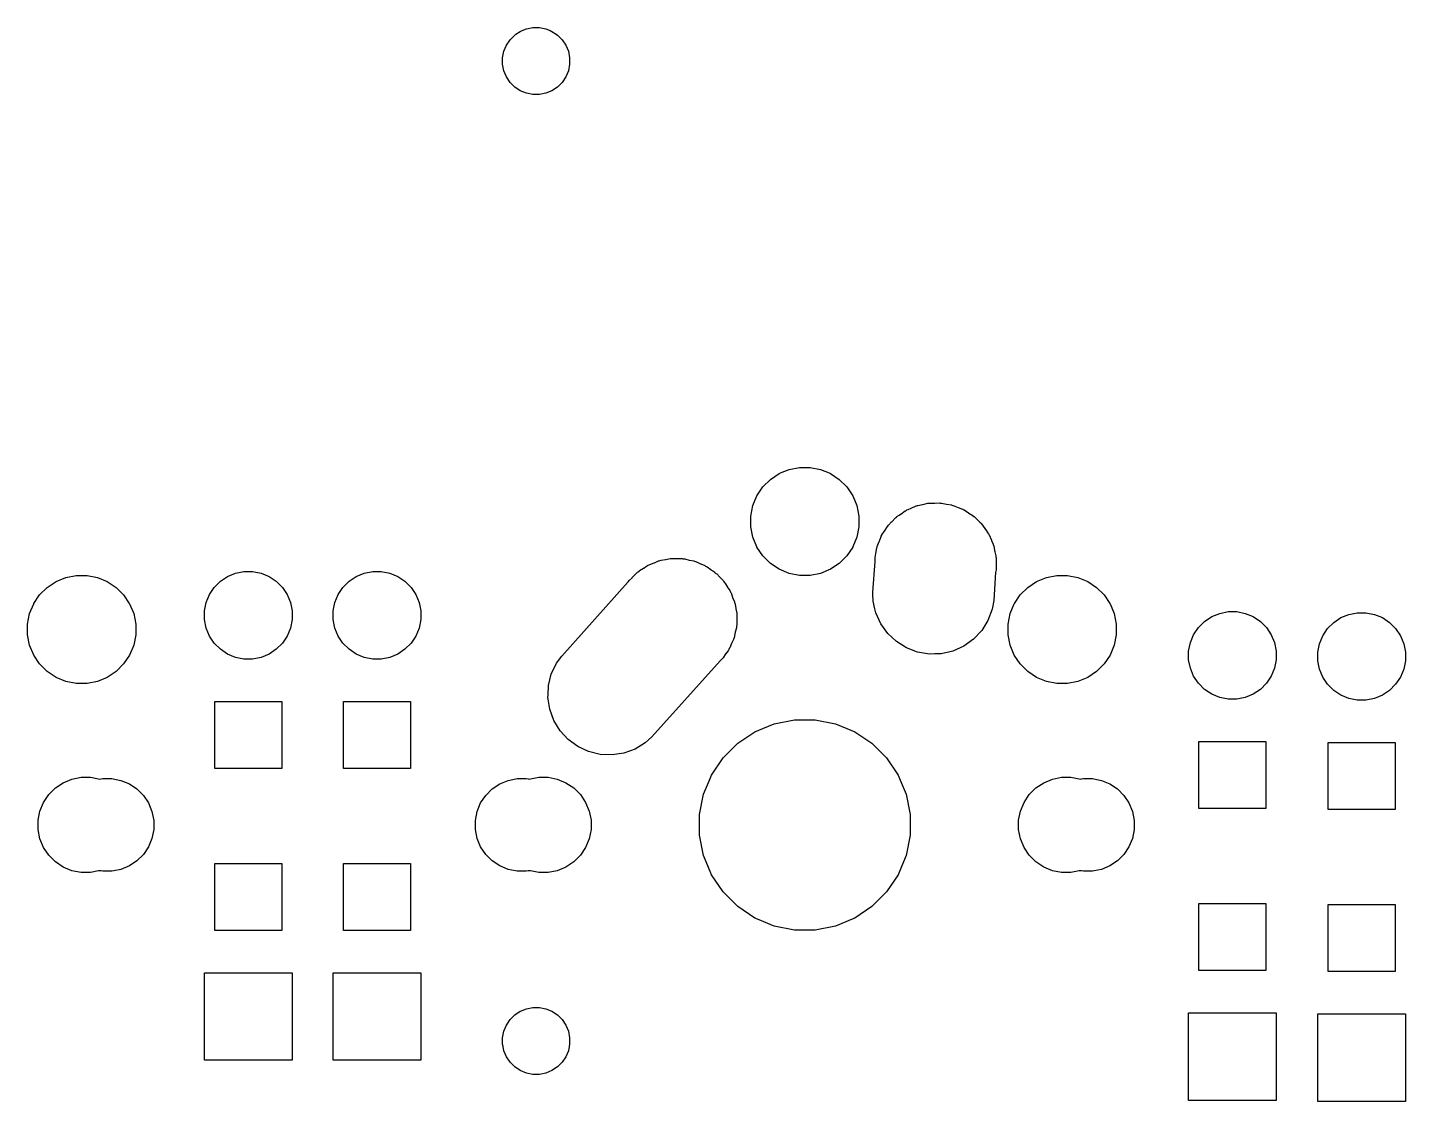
# Model space of a CAD drawing. Extents: x 53 to 306, y -113 to -54.
# Drawn here: x 123.01 to 149.78, y -110.15 to -89.27 of the extents above; entities that cross this region are included whole.
import ezdxf

# ---------------------------------------------------------------- set-up
doc = ezdxf.new("R2010")
doc.units = 0
doc.layers.add('BLACK', color=7, linetype='CONTINUOUS')

msp = doc.modelspace()

# ---------------------------------------------------------------- linework, layer by layer
at = {"layer": 'BLACK', "linetype": 'CONTINUOUS'}
for p, q in [((132.477, -89.4193), (132.5, -89.404)), ((132.5, -89.404), (132.584, -89.3481)), ((132.584, -89.3481), (132.62, -89.333)), ((132.62, -89.333), (132.702, -89.299)), ((132.702, -89.299), (132.828, -89.274)), ((132.828, -89.274), (132.956, -89.274)), ((132.956, -89.274), (133.082, -89.299)), ((133.082, -89.299), (133.164, -89.333)), ((133.164, -89.333), (133.2, -89.3481)), ((133.2, -89.3481), (133.284, -89.404)), ((133.284, -89.404), (133.307, -89.4193)), ((132.266, -89.7351), (132.315, -89.6166)), ((132.315, -89.6166), (132.386, -89.51)), ((132.386, -89.51), (132.477, -89.4193)), ((133.307, -89.4193), (133.398, -89.51)), ((133.398, -89.51), (133.469, -89.6166)), ((133.469, -89.6166), (133.518, -89.7351)), ((132.241, -89.8609), (132.266, -89.7351)), ((132.241, -89.9891), (132.241, -89.8609)), ((133.518, -89.7351), (133.543, -89.8609)), ((133.543, -89.8609), (133.543, -89.9891)), ((132.266, -90.1149), (132.241, -89.9891)), ((132.292, -90.1768), (132.266, -90.1149)), ((132.315, -90.2334), (132.292, -90.1768)), ((133.492, -90.1768), (133.469, -90.2334)), ((133.518, -90.1149), (133.492, -90.1768)), ((133.543, -89.9891), (133.518, -90.1149)), ((132.386, -90.34), (132.315, -90.2334)), ((132.477, -90.4307), (132.386, -90.34)), ((132.584, -90.5019), (132.477, -90.4307)), ((133.307, -90.4307), (133.2, -90.5019)), ((133.398, -90.34), (133.307, -90.4307)), ((133.469, -90.2334), (133.398, -90.34)), ((132.702, -90.551), (132.584, -90.5019)), ((132.584, -90.5019), (132.584, -90.5019)), ((132.584, -90.5019), (132.584, -90.5019)), ((132.828, -90.576), (132.702, -90.551)), ((132.956, -90.576), (132.828, -90.576)), ((133.082, -90.551), (132.956, -90.576)), ((133.2, -90.5019), (133.082, -90.551)), ((133.2, -90.5019), (133.2, -90.5019)), ((133.2, -90.5019), (133.2, -90.5019)), ((137.442, -98.0586), (137.614, -97.9436)), ((137.614, -97.9436), (137.642, -97.9322)), ((137.642, -97.9322), (137.805, -97.8644)), ((137.805, -97.8644), (138.008, -97.824)), ((138.008, -97.824), (138.216, -97.824)), ((138.216, -97.824), (138.419, -97.8644)), ((138.419, -97.8644), (138.582, -97.9322)), ((138.582, -97.9322), (138.61, -97.9436)), ((138.61, -97.9436), (138.782, -98.0586)), ((137.206, -98.339), (137.296, -98.205)), ((137.296, -98.205), (137.442, -98.0586)), ((138.782, -98.0586), (138.928, -98.205)), ((138.928, -98.205), (139.018, -98.339)), ((137.101, -98.5684), (137.181, -98.3772)), ((137.181, -98.3772), (137.206, -98.339)), ((139.018, -98.339), (139.043, -98.3772)), ((139.043, -98.3772), (139.123, -98.5684)), ((137.061, -98.7715), (137.101, -98.5684)), ((137.061, -98.9785), (137.061, -98.7715)), ((139.123, -98.5684), (139.163, -98.7715)), ((139.163, -98.7715), (139.163, -98.9785)), ((139.902, -98.7815), (139.948, -98.751)), ((139.948, -98.751), (139.974, -98.7334)), ((139.974, -98.7334), (139.977, -98.7313)), ((139.977, -98.7313), (140.063, -98.6701)), ((140.063, -98.6701), (140.072, -98.6663)), ((140.072, -98.6663), (140.09, -98.6563)), ((140.09, -98.6563), (140.095, -98.6528)), ((140.095, -98.6528), (140.117, -98.6438)), ((140.117, -98.6438), (140.177, -98.6187)), ((140.177, -98.6187), (140.181, -98.6173)), ((140.181, -98.6173), (140.275, -98.575)), ((140.275, -98.575), (140.283, -98.5731)), ((140.283, -98.5731), (140.303, -98.5667)), ((140.303, -98.5667), (140.309, -98.5642)), ((140.309, -98.5642), (140.399, -98.5463)), ((140.399, -98.5463), (140.403, -98.5455)), ((140.403, -98.5455), (140.5, -98.523)), ((140.5, -98.523), (140.509, -98.5227)), ((140.509, -98.5227), (140.529, -98.5204)), ((140.529, -98.5204), (140.536, -98.519)), ((140.536, -98.519), (140.631, -98.519)), ((140.631, -98.519), (140.635, -98.5189)), ((140.635, -98.5189), (140.732, -98.516)), ((140.732, -98.516), (140.739, -98.5173)), ((140.739, -98.5173), (140.76, -98.519)), ((140.76, -98.519), (140.768, -98.519)), ((140.768, -98.519), (140.864, -98.5381)), ((140.864, -98.5381), (140.867, -98.5387)), ((140.867, -98.5387), (140.96, -98.5543)), ((140.96, -98.5543), (140.967, -98.5569)), ((140.967, -98.5569), (140.987, -98.5626)), ((140.987, -98.5626), (140.995, -98.5642)), ((140.995, -98.5642), (141.088, -98.6028)), ((141.088, -98.6028), (141.091, -98.6041)), ((141.091, -98.6041), (141.177, -98.6365)), ((141.177, -98.6365), (141.183, -98.64)), ((141.183, -98.64), (141.201, -98.6495)), ((141.201, -98.6495), (141.209, -98.6528)), ((141.209, -98.6528), (141.295, -98.7104)), ((141.295, -98.7104), (141.298, -98.7123)), ((141.298, -98.7123), (141.373, -98.7594)), ((141.373, -98.7594), (141.378, -98.7635)), ((141.378, -98.7635), (141.394, -98.7764)), ((141.394, -98.7764), (141.402, -98.7815)), ((137.101, -99.1816), (137.061, -98.9785)), ((139.163, -98.9785), (139.123, -99.1816)), ((139.658, -99.066), (139.716, -98.9731)), ((139.716, -98.9731), (139.723, -98.966)), ((139.723, -98.966), (139.736, -98.9498)), ((139.736, -98.9498), (139.739, -98.9453)), ((139.739, -98.9453), (139.798, -98.8856)), ((139.798, -98.8856), (139.801, -98.8829)), ((139.801, -98.8829), (139.875, -98.8045)), ((139.875, -98.8045), (139.882, -98.799)), ((139.882, -98.799), (139.898, -98.7856)), ((139.898, -98.7856), (139.902, -98.7815)), ((141.402, -98.7815), (141.477, -98.8565)), ((141.477, -98.8565), (141.479, -98.8591)), ((141.479, -98.8591), (141.513, -98.8906)), ((141.513, -98.8906), (141.542, -98.9182)), ((141.542, -98.9182), (141.545, -98.9227)), ((141.545, -98.9227), (141.559, -98.9386)), ((141.559, -98.9386), (141.565, -98.9453)), ((141.565, -98.9453), (141.625, -99.0352)), ((141.625, -99.0352), (141.628, -99.0383)), ((141.628, -99.0383), (141.676, -99.1068)), ((137.178, -99.3676), (137.101, -99.1816)), ((139.123, -99.1816), (139.046, -99.3676)), ((139.521, -99.352), (139.552, -99.2764)), ((139.552, -99.2764), (139.554, -99.2731)), ((139.554, -99.2731), (139.593, -99.1695)), ((139.593, -99.1695), (139.598, -99.161)), ((139.598, -99.161), (139.608, -99.1426)), ((139.608, -99.1426), (139.61, -99.138)), ((139.61, -99.138), (139.656, -99.0691)), ((139.656, -99.0691), (139.658, -99.066)), ((141.676, -99.1068), (141.679, -99.1116)), ((141.679, -99.1116), (141.689, -99.1297)), ((141.689, -99.1297), (141.694, -99.138)), ((141.694, -99.138), (141.736, -99.2394)), ((141.736, -99.2394), (141.738, -99.2427)), ((141.738, -99.2427), (141.772, -99.3181)), ((137.181, -99.3728), (137.178, -99.3676)), ((137.296, -99.545), (137.181, -99.3728)), ((137.442, -99.6914), (137.296, -99.545)), ((138.928, -99.545), (138.782, -99.6914)), ((139.043, -99.3728), (138.928, -99.545)), ((139.046, -99.3676), (139.043, -99.3728)), ((139.476, -99.579), (139.492, -99.4996)), ((139.476, -99.5792), (139.476, -99.579)), ((139.476, -99.644), (139.476, -99.5792)), ((139.492, -99.496), (139.511, -99.3861)), ((139.492, -99.4996), (139.492, -99.496)), ((139.511, -99.3861), (139.515, -99.3766)), ((139.511, -99.3861), (139.511, -99.3861)), ((139.511, -99.3861), (139.511, -99.3861)), ((139.515, -99.3766), (139.52, -99.3567)), ((139.52, -99.3567), (139.521, -99.352)), ((141.772, -99.3181), (141.773, -99.3229)), ((141.773, -99.3229), (141.779, -99.3426)), ((141.779, -99.3426), (141.783, -99.352)), ((141.783, -99.352), (141.8, -99.4396)), ((141.8, -99.4396), (141.804, -99.4607)), ((141.804, -99.4607), (141.805, -99.4644)), ((141.805, -99.4644), (141.824, -99.5438)), ((141.824, -99.5438), (141.824, -99.5485)), ((141.824, -99.5485), (141.826, -99.5692)), ((141.826, -99.5692), (141.827, -99.5735)), ((141.827, -99.5735), (141.828, -99.5792)), ((141.828, -99.5792), (141.828, -99.6906)), ((127.052, -99.8817), (127.216, -99.849)), ((127.216, -99.849), (127.384, -99.849)), ((127.384, -99.849), (127.548, -99.8817)), ((129.552, -99.8817), (129.716, -99.849)), ((129.716, -99.849), (129.884, -99.849)), ((129.884, -99.849), (130.048, -99.8817)), ((134.876, -99.8524), (134.891, -99.8406)), ((134.891, -99.8406), (134.901, -99.8314)), ((134.901, -99.8314), (134.903, -99.8294)), ((134.903, -99.8294), (134.978, -99.7841)), ((134.978, -99.7841), (134.983, -99.7811)), ((134.983, -99.7811), (135.017, -99.7584)), ((135.017, -99.7584), (135.055, -99.7328)), ((135.055, -99.7328), (135.07, -99.7265)), ((135.07, -99.7265), (135.087, -99.7179)), ((135.087, -99.7179), (135.101, -99.7093)), ((135.101, -99.7093), (135.184, -99.6794)), ((135.184, -99.6794), (135.189, -99.6775)), ((135.189, -99.6775), (135.269, -99.6442)), ((135.269, -99.6442), (135.285, -99.641)), ((135.285, -99.641), (135.303, -99.6359)), ((135.303, -99.6359), (135.319, -99.6302)), ((135.319, -99.6302), (135.405, -99.6169)), ((135.405, -99.6169), (135.411, -99.616)), ((135.411, -99.616), (135.496, -99.599)), ((135.496, -99.599), (135.513, -99.599)), ((135.513, -99.599), (135.532, -99.5976)), ((135.532, -99.5976), (135.548, -99.595)), ((135.548, -99.595), (135.548, -99.595)), ((135.548, -99.595), (135.552, -99.5952)), ((135.552, -99.5952), (135.635, -99.5989)), ((135.635, -99.5989), (135.641, -99.599)), ((135.641, -99.599), (135.728, -99.599)), ((135.728, -99.599), (135.744, -99.6022)), ((135.744, -99.6022), (135.763, -99.6045)), ((135.763, -99.6045), (135.78, -99.6052)), ((135.78, -99.6052), (135.864, -99.626)), ((135.864, -99.626), (135.87, -99.6272)), ((135.87, -99.6272), (135.955, -99.6442)), ((135.955, -99.6442), (135.97, -99.6505)), ((135.97, -99.6505), (135.988, -99.6564)), ((135.988, -99.6564), (136, -99.6592)), ((136, -99.6592), (136.005, -99.6604)), ((136.005, -99.6604), (136.084, -99.6973)), ((136.084, -99.6973), (136.089, -99.6995)), ((136.089, -99.6995), (136.169, -99.7328)), ((136.169, -99.7328), (136.179, -99.7397)), ((136.179, -99.7397), (136.183, -99.742)), ((136.183, -99.742), (136.199, -99.7514)), ((136.199, -99.7514), (136.214, -99.7584)), ((136.214, -99.7584), (136.285, -99.81)), ((136.285, -99.81), (136.289, -99.8131)), ((136.289, -99.8131), (136.322, -99.835)), ((136.322, -99.835), (136.362, -99.8615)), ((137.614, -99.8064), (137.442, -99.6914)), ((137.805, -99.8856), (137.614, -99.8064)), ((137.614, -99.8064), (137.614, -99.8064)), ((137.614, -99.8064), (137.614, -99.8064)), ((138.61, -99.8064), (138.419, -99.8856)), ((138.782, -99.6914), (138.61, -99.8064)), ((138.61, -99.8064), (138.61, -99.8064)), ((138.61, -99.8064), (138.61, -99.8064)), ((139.435, -100.253), (139.476, -99.6524)), ((139.476, -99.6524), (139.476, -99.644)), ((141.821, -99.846), (141.819, -99.8619)), ((141.828, -99.8108), (141.821, -99.846)), ((141.828, -99.6906), (141.828, -99.6944)), ((141.828, -99.6944), (141.829, -99.7173)), ((141.829, -99.7173), (141.828, -99.7241)), ((141.828, -99.7241), (141.828, -99.7325)), ((141.828, -99.7325), (141.828, -99.8108)), ((123.392, -100.159), (123.564, -100.044)), ((123.564, -100.044), (123.755, -99.9644)), ((123.564, -100.044), (123.564, -100.044)), ((123.755, -99.9644), (123.958, -99.924)), ((123.958, -99.924), (124.166, -99.924)), ((124.166, -99.924), (124.369, -99.9644)), ((124.369, -99.9644), (124.56, -100.044)), ((124.56, -100.044), (124.56, -100.044)), ((124.56, -100.044), (124.732, -100.159)), ((126.639, -100.158), (126.758, -100.039)), ((126.758, -100.039), (126.897, -99.9459)), ((126.897, -99.9459), (127.052, -99.8817)), ((127.548, -99.8817), (127.703, -99.9459)), ((127.703, -99.9459), (127.842, -100.039)), ((127.842, -100.039), (127.961, -100.158)), ((129.139, -100.158), (129.258, -100.039)), ((129.258, -100.039), (129.397, -99.9459)), ((129.397, -99.9459), (129.552, -99.8817)), ((130.048, -99.8817), (130.203, -99.9459)), ((130.203, -99.9459), (130.342, -100.039)), ((130.342, -100.039), (130.461, -100.158)), ((133.388, -101.493), (134.675, -100.059)), ((134.675, -100.059), (134.686, -100.045)), ((134.686, -100.045), (134.699, -100.025)), ((134.699, -100.025), (134.755, -99.9685)), ((134.755, -99.9685), (134.76, -99.9636)), ((134.76, -99.9636), (134.775, -99.9466)), ((134.775, -99.9466), (134.797, -99.9268)), ((134.775, -99.9466), (134.775, -99.9466)), ((134.775, -99.9466), (134.775, -99.9466)), ((134.797, -99.9268), (134.801, -99.923)), ((134.801, -99.923), (134.862, -99.8615)), ((134.862, -99.8615), (134.876, -99.8524)), ((136.362, -99.8615), (136.373, -99.8733)), ((136.373, -99.8733), (136.388, -99.8856)), ((136.388, -99.8856), (136.401, -99.8954)), ((136.401, -99.8954), (136.46, -99.9597)), ((136.46, -99.9597), (136.464, -99.9637)), ((136.464, -99.9637), (136.525, -100.025)), ((136.525, -100.025), (136.535, -100.039)), ((136.535, -100.039), (136.546, -100.054)), ((136.546, -100.054), (136.558, -100.066)), ((136.558, -100.066), (136.603, -100.141)), ((138.008, -99.926), (137.805, -99.8856)), ((138.216, -99.926), (138.008, -99.926)), ((138.419, -99.8856), (138.216, -99.926)), ((141.819, -99.8619), (141.781, -100.413)), ((142.442, -100.159), (142.614, -100.044)), ((142.614, -100.044), (142.805, -99.9644)), ((142.614, -100.044), (142.614, -100.044)), ((142.805, -99.9644), (143.008, -99.924)), ((143.008, -99.924), (143.216, -99.924)), ((143.216, -99.924), (143.419, -99.9644)), ((143.419, -99.9644), (143.61, -100.044)), ((143.61, -100.044), (143.61, -100.044)), ((143.61, -100.044), (143.782, -100.159)), ((123.136, -100.47), (123.246, -100.305)), ((123.246, -100.305), (123.392, -100.159)), ((124.732, -100.159), (124.878, -100.305)), ((124.878, -100.305), (124.988, -100.47)), ((126.482, -100.452), (126.546, -100.297)), ((126.546, -100.297), (126.639, -100.158)), ((127.961, -100.158), (128.054, -100.297)), ((128.054, -100.297), (128.118, -100.452)), ((128.982, -100.452), (129.046, -100.297)), ((129.046, -100.297), (129.139, -100.158)), ((130.461, -100.158), (130.554, -100.297)), ((130.554, -100.297), (130.618, -100.452)), ((136.603, -100.141), (136.606, -100.145)), ((136.606, -100.145), (136.654, -100.218)), ((136.654, -100.218), (136.661, -100.233)), ((136.661, -100.233), (136.669, -100.25)), ((136.669, -100.25), (136.678, -100.264)), ((136.678, -100.264), (136.707, -100.346)), ((136.707, -100.346), (136.709, -100.351)), ((136.709, -100.351), (136.74, -100.426)), ((139.436, -100.289), (139.435, -100.253)), ((139.44, -100.426), (139.436, -100.289)), ((142.186, -100.47), (142.296, -100.305)), ((142.296, -100.305), (142.442, -100.159)), ((143.782, -100.159), (143.928, -100.305)), ((143.928, -100.305), (144.038, -100.47)), ((123.051, -100.668), (123.131, -100.477)), ((123.131, -100.477), (123.136, -100.47)), ((124.988, -100.47), (124.993, -100.477)), ((124.993, -100.477), (125.073, -100.668)), ((126.449, -100.616), (126.482, -100.452)), ((126.449, -100.784), (126.449, -100.616)), ((128.118, -100.452), (128.151, -100.616)), ((128.151, -100.616), (128.151, -100.784)), ((128.949, -100.616), (128.982, -100.452)), ((128.949, -100.784), (128.949, -100.616)), ((130.618, -100.452), (130.651, -100.616)), ((130.651, -100.616), (130.651, -100.784)), ((136.74, -100.426), (136.743, -100.432)), ((136.743, -100.432), (136.746, -100.448)), ((136.746, -100.448), (136.751, -100.467)), ((136.751, -100.467), (136.757, -100.482)), ((136.757, -100.482), (136.77, -100.568)), ((136.77, -100.568), (136.771, -100.573)), ((136.771, -100.573), (136.788, -100.659)), ((139.474, -100.574), (139.44, -100.426)), ((139.492, -100.652), (139.474, -100.574)), ((139.587, -100.863), (139.492, -100.652)), ((141.753, -100.584), (141.67, -100.8)), ((141.781, -100.413), (141.753, -100.584)), ((142.101, -100.668), (142.181, -100.477)), ((142.181, -100.477), (142.186, -100.47)), ((144.038, -100.47), (144.043, -100.477)), ((144.043, -100.477), (144.123, -100.668)), ((146.172, -100.662), (146.336, -100.629)), ((146.336, -100.629), (146.504, -100.629)), ((146.504, -100.629), (146.668, -100.662)), ((148.682, -100.682), (148.846, -100.649)), ((148.846, -100.649), (149.014, -100.649)), ((149.014, -100.649), (149.178, -100.682)), ((123.011, -100.871), (123.051, -100.668)), ((123.011, -101.079), (123.011, -100.871)), ((125.073, -100.668), (125.113, -100.871)), ((125.113, -100.871), (125.113, -101.079)), ((126.482, -100.948), (126.449, -100.784)), ((128.151, -100.784), (128.118, -100.948)), ((128.982, -100.948), (128.949, -100.784)), ((130.651, -100.784), (130.618, -100.948)), ((136.785, -100.907), (136.782, -100.926)), ((136.788, -100.891), (136.785, -100.906)), ((136.785, -100.906), (136.785, -100.907)), ((136.788, -100.659), (136.788, -100.676)), ((136.788, -100.676), (136.789, -100.695)), ((136.792, -100.711), (136.788, -100.798)), ((136.788, -100.798), (136.788, -100.803)), ((136.788, -100.803), (136.788, -100.891)), ((136.789, -100.695), (136.792, -100.711)), ((136.792, -100.711), (136.792, -100.711)), ((139.722, -101.052), (139.587, -100.863)), ((141.67, -100.8), (141.548, -100.997)), ((142.061, -100.871), (142.101, -100.668)), ((142.061, -101.079), (142.061, -100.871)), ((144.123, -100.668), (144.163, -100.871)), ((144.163, -100.871), (144.163, -101.079)), ((145.759, -100.938), (145.878, -100.819)), ((145.878, -100.819), (146.017, -100.726)), ((146.017, -100.726), (146.172, -100.662)), ((146.668, -100.662), (146.823, -100.726)), ((146.823, -100.726), (146.962, -100.819)), ((146.962, -100.819), (147.081, -100.938)), ((148.269, -100.958), (148.388, -100.839)), ((148.388, -100.839), (148.527, -100.746)), ((148.527, -100.746), (148.682, -100.682)), ((149.178, -100.682), (149.333, -100.746)), ((149.333, -100.746), (149.472, -100.839)), ((149.472, -100.839), (149.591, -100.958)), ((123.051, -101.282), (123.011, -101.079)), ((125.113, -101.079), (125.073, -101.282)), ((126.546, -101.103), (126.482, -100.948)), ((126.639, -101.242), (126.546, -101.103)), ((128.054, -101.103), (127.961, -101.242)), ((128.118, -100.948), (128.054, -101.103)), ((129.046, -101.103), (128.982, -100.948)), ((129.139, -101.242), (129.046, -101.103)), ((130.554, -101.103), (130.461, -101.242)), ((130.618, -100.948), (130.554, -101.103)), ((136.727, -101.168), (136.69, -101.246)), ((136.731, -101.151), (136.727, -101.168)), ((136.736, -101.133), (136.731, -101.151)), ((136.743, -101.118), (136.736, -101.133)), ((136.748, -101.09), (136.743, -101.118)), ((136.76, -101.032), (136.748, -101.09)), ((136.761, -101.027), (136.76, -101.032)), ((136.782, -100.943), (136.761, -101.027)), ((136.782, -100.926), (136.782, -100.943)), ((139.89, -101.211), (139.722, -101.052)), ((141.389, -101.165), (141.2, -101.3)), ((141.548, -100.997), (141.389, -101.165)), ((142.101, -101.282), (142.061, -101.079)), ((144.163, -101.079), (144.123, -101.282)), ((145.602, -101.232), (145.666, -101.077)), ((145.666, -101.077), (145.759, -100.938)), ((147.081, -100.938), (147.174, -101.077)), ((147.174, -101.077), (147.238, -101.232)), ((148.112, -101.252), (148.176, -101.097)), ((148.176, -101.097), (148.269, -100.958)), ((149.591, -100.958), (149.684, -101.097)), ((149.684, -101.097), (149.748, -101.252)), ((123.131, -101.473), (123.051, -101.282)), ((125.073, -101.282), (124.993, -101.473)), ((126.758, -101.361), (126.639, -101.242)), ((126.897, -101.454), (126.758, -101.361)), ((127.052, -101.518), (126.897, -101.454)), ((127.703, -101.454), (127.548, -101.518)), ((127.842, -101.361), (127.703, -101.454)), ((127.961, -101.242), (127.842, -101.361)), ((129.258, -101.361), (129.139, -101.242)), ((129.397, -101.454), (129.258, -101.361)), ((129.552, -101.518), (129.397, -101.454)), ((130.203, -101.454), (130.048, -101.518)), ((130.342, -101.361), (130.203, -101.454)), ((130.461, -101.242), (130.342, -101.361)), ((136.574, -101.452), (136.525, -101.525)), ((136.577, -101.447), (136.574, -101.452)), ((136.629, -101.377), (136.577, -101.447)), ((136.636, -101.362), (136.629, -101.377)), ((136.645, -101.346), (136.636, -101.362)), ((136.654, -101.332), (136.645, -101.346)), ((136.688, -101.251), (136.654, -101.332)), ((136.654, -101.332), (136.654, -101.332)), ((136.69, -101.246), (136.688, -101.251)), ((140.087, -101.333), (139.89, -101.211)), ((140.303, -101.416), (140.087, -101.333)), ((140.532, -101.454), (140.303, -101.416)), ((140.64, -101.451), (140.532, -101.454)), ((140.763, -101.447), (140.64, -101.451)), ((140.964, -101.401), (140.763, -101.447)), ((140.989, -101.395), (140.964, -101.401)), ((141.2, -101.3), (140.989, -101.395)), ((142.181, -101.473), (142.101, -101.282)), ((144.123, -101.282), (144.043, -101.473)), ((145.569, -101.396), (145.602, -101.232)), ((145.569, -101.564), (145.569, -101.396)), ((147.238, -101.232), (147.271, -101.396)), ((147.271, -101.396), (147.271, -101.564)), ((148.079, -101.416), (148.112, -101.252)), ((148.079, -101.584), (148.079, -101.416)), ((149.748, -101.252), (149.781, -101.416)), ((149.781, -101.416), (149.781, -101.584)), ((123.246, -101.645), (123.131, -101.473)), ((123.131, -101.473), (123.131, -101.473)), ((123.392, -101.791), (123.246, -101.645)), ((124.878, -101.645), (124.732, -101.791)), ((124.993, -101.473), (124.878, -101.645)), ((124.993, -101.473), (124.993, -101.473)), ((127.216, -101.551), (127.052, -101.518)), ((127.384, -101.551), (127.216, -101.551)), ((127.548, -101.518), (127.384, -101.551)), ((129.716, -101.551), (129.552, -101.518)), ((129.884, -101.551), (129.716, -101.551)), ((130.048, -101.518), (129.884, -101.551)), ((133.187, -101.842), (133.285, -101.633)), ((133.285, -101.633), (133.388, -101.493)), ((133.388, -101.493), (133.388, -101.493)), ((133.388, -101.493), (133.388, -101.493)), ((136.464, -101.587), (135.139, -103.063)), ((136.468, -101.582), (136.464, -101.587)), ((136.525, -101.525), (136.468, -101.582)), ((142.296, -101.645), (142.181, -101.473)), ((142.181, -101.473), (142.181, -101.473)), ((142.442, -101.791), (142.296, -101.645)), ((143.928, -101.645), (143.782, -101.791)), ((144.043, -101.473), (143.928, -101.645)), ((144.043, -101.473), (144.043, -101.473)), ((145.602, -101.728), (145.569, -101.564)), ((147.271, -101.564), (147.238, -101.728)), ((148.112, -101.748), (148.079, -101.584)), ((149.781, -101.584), (149.748, -101.748)), ((123.564, -101.906), (123.392, -101.791)), ((123.755, -101.986), (123.564, -101.906)), ((123.564, -101.906), (123.564, -101.906)), ((123.564, -101.906), (123.564, -101.906)), ((123.958, -102.026), (123.755, -101.986)), ((124.369, -101.986), (124.166, -102.026)), ((124.56, -101.906), (124.369, -101.986)), ((124.732, -101.791), (124.56, -101.906)), ((124.56, -101.906), (124.56, -101.906)), ((124.56, -101.906), (124.56, -101.906)), ((133.132, -102.067), (133.187, -101.842)), ((142.614, -101.906), (142.442, -101.791)), ((142.805, -101.986), (142.614, -101.906)), ((142.614, -101.906), (142.614, -101.906)), ((142.614, -101.906), (142.614, -101.906)), ((143.008, -102.026), (142.805, -101.986)), ((143.419, -101.986), (143.216, -102.026)), ((143.61, -101.906), (143.419, -101.986)), ((143.782, -101.791), (143.61, -101.906)), ((143.61, -101.906), (143.61, -101.906)), ((143.61, -101.906), (143.61, -101.906)), ((145.666, -101.883), (145.602, -101.728)), ((145.759, -102.022), (145.666, -101.883)), ((147.174, -101.883), (147.081, -102.022)), ((147.238, -101.728), (147.174, -101.883)), ((148.176, -101.903), (148.112, -101.748)), ((148.269, -102.042), (148.176, -101.903)), ((149.684, -101.903), (149.591, -102.042)), ((149.748, -101.748), (149.684, -101.903)), ((124.166, -102.026), (123.958, -102.026)), ((133.122, -102.299), (133.124, -102.254)), ((133.124, -102.254), (133.132, -102.067)), ((143.216, -102.026), (143.008, -102.026)), ((145.878, -102.141), (145.759, -102.022)), ((146.017, -102.234), (145.878, -102.141)), ((146.172, -102.298), (146.017, -102.234)), ((146.823, -102.234), (146.668, -102.298)), ((146.962, -102.141), (146.823, -102.234)), ((147.081, -102.022), (146.962, -102.141)), ((148.388, -102.161), (148.269, -102.042)), ((148.527, -102.254), (148.388, -102.161)), ((148.682, -102.318), (148.527, -102.254)), ((149.333, -102.254), (149.178, -102.318)), ((149.472, -102.161), (149.333, -102.254)), ((149.591, -102.042), (149.472, -102.161)), ((126.649, -103.676), (126.649, -102.374)), ((126.649, -102.374), (127.951, -102.374)), ((127.951, -102.374), (127.951, -103.676)), ((129.149, -103.676), (129.149, -102.374)), ((129.149, -102.374), (130.451, -102.374)), ((130.451, -102.374), (130.451, -103.676)), ((133.127, -102.332), (133.122, -102.299)), ((133.157, -102.528), (133.127, -102.332)), ((133.236, -102.746), (133.157, -102.528)), ((146.336, -102.331), (146.172, -102.298)), ((146.504, -102.331), (146.336, -102.331)), ((146.668, -102.298), (146.504, -102.331)), ((148.846, -102.351), (148.682, -102.318)), ((149.014, -102.351), (148.846, -102.351)), ((149.178, -102.318), (149.014, -102.351)), ((133.356, -102.944), (133.236, -102.746)), ((137.516, -102.809), (137.911, -102.73)), ((137.911, -102.73), (138.313, -102.73)), ((138.313, -102.73), (138.708, -102.809)), ((133.513, -103.115), (133.356, -102.944)), ((135.139, -103.063), (135.011, -103.181)), ((135.139, -103.063), (135.139, -103.063)), ((136.808, -103.187), (137.143, -102.963)), ((137.143, -102.963), (137.298, -102.899)), ((137.298, -102.899), (137.516, -102.809)), ((138.708, -102.809), (138.926, -102.899)), ((138.926, -102.899), (139.081, -102.963)), ((139.081, -102.963), (139.416, -103.187)), ((133.7, -103.252), (133.513, -103.115)), ((133.909, -103.35), (133.7, -103.252)), ((134.813, -103.301), (134.595, -103.38)), ((135.011, -103.181), (134.813, -103.301)), ((136.524, -103.471), (136.808, -103.187)), ((139.416, -103.187), (139.7, -103.471)), ((145.769, -104.456), (145.769, -103.154)), ((145.769, -103.154), (147.071, -103.154)), ((147.071, -103.154), (147.071, -104.456)), ((148.279, -104.476), (148.279, -103.174)), ((148.279, -103.174), (149.581, -103.174)), ((149.581, -103.174), (149.581, -104.476)), ((134.134, -103.405), (133.909, -103.35)), ((134.366, -103.415), (134.134, -103.405)), ((134.549, -103.387), (134.366, -103.415)), ((134.366, -103.415), (134.366, -103.415)), ((134.595, -103.38), (134.549, -103.387)), ((136.3, -103.806), (136.524, -103.471)), ((139.7, -103.471), (139.924, -103.806)), ((123.872, -103.885), (124.051, -103.849)), ((124.051, -103.849), (124.233, -103.849)), ((124.233, -103.849), (124.392, -103.881)), ((127.951, -103.676), (126.649, -103.676)), ((130.451, -103.676), (129.149, -103.676)), ((132.782, -103.881), (132.941, -103.849)), ((132.941, -103.849), (133.123, -103.849)), ((133.123, -103.849), (133.302, -103.885)), ((136.259, -103.906), (136.3, -103.806)), ((139.924, -103.806), (139.965, -103.906)), ((142.922, -103.885), (143.101, -103.849)), ((143.101, -103.849), (143.283, -103.849)), ((143.283, -103.849), (143.442, -103.881)), ((123.423, -104.185), (123.552, -104.056)), ((123.552, -104.056), (123.703, -103.954)), ((123.703, -103.954), (123.872, -103.885)), ((124.392, -103.881), (124.416, -103.883)), ((124.416, -103.883), (124.44, -103.881)), ((124.44, -103.881), (124.473, -103.874)), ((124.473, -103.874), (124.651, -103.874)), ((124.651, -103.874), (124.676, -103.879)), ((124.676, -103.879), (124.825, -103.909)), ((124.825, -103.909), (124.989, -103.977)), ((124.989, -103.977), (125.136, -104.075)), ((125.136, -104.075), (125.262, -104.201)), ((131.912, -104.201), (132.038, -104.075)), ((132.038, -104.075), (132.185, -103.977)), ((132.185, -103.977), (132.349, -103.909)), ((132.349, -103.909), (132.498, -103.879)), ((132.498, -103.879), (132.523, -103.874)), ((132.523, -103.874), (132.701, -103.874)), ((132.701, -103.874), (132.734, -103.881)), ((132.734, -103.881), (132.758, -103.883)), ((132.758, -103.883), (132.782, -103.881)), ((133.302, -103.885), (133.471, -103.954)), ((133.471, -103.954), (133.622, -104.056)), ((133.622, -104.056), (133.751, -104.185)), ((136.146, -104.179), (136.259, -103.906)), ((139.965, -103.906), (140.078, -104.179)), ((142.473, -104.185), (142.602, -104.056)), ((142.602, -104.056), (142.753, -103.954)), ((142.753, -103.954), (142.922, -103.885)), ((143.442, -103.881), (143.466, -103.883)), ((143.466, -103.883), (143.49, -103.881)), ((143.49, -103.881), (143.523, -103.874)), ((143.523, -103.874), (143.701, -103.874)), ((143.701, -103.874), (143.726, -103.879)), ((143.726, -103.879), (143.875, -103.909)), ((143.875, -103.909), (144.039, -103.977)), ((144.039, -103.977), (144.186, -104.075)), ((144.186, -104.075), (144.312, -104.201)), ((123.252, -104.505), (123.321, -104.336)), ((123.321, -104.336), (123.423, -104.185)), ((125.262, -104.201), (125.36, -104.348)), ((125.36, -104.348), (125.428, -104.512)), ((131.746, -104.512), (131.814, -104.348)), ((131.814, -104.348), (131.912, -104.201)), ((133.751, -104.185), (133.853, -104.336)), ((133.853, -104.336), (133.922, -104.505)), ((136.067, -104.574), (136.146, -104.179)), ((140.078, -104.179), (140.157, -104.574)), ((142.302, -104.505), (142.371, -104.336)), ((142.371, -104.336), (142.473, -104.185)), ((144.312, -104.201), (144.41, -104.348)), ((144.41, -104.348), (144.478, -104.512)), ((123.216, -104.684), (123.252, -104.505)), ((125.428, -104.512), (125.463, -104.686)), ((131.711, -104.686), (131.746, -104.512)), ((133.922, -104.505), (133.958, -104.684)), ((136.067, -104.976), (136.067, -104.574)), ((140.157, -104.574), (140.157, -104.976)), ((142.266, -104.684), (142.302, -104.505)), ((144.478, -104.512), (144.513, -104.686)), ((147.071, -104.456), (145.769, -104.456)), ((149.581, -104.476), (148.279, -104.476)), ((123.216, -104.866), (123.216, -104.684)), ((123.252, -105.045), (123.216, -104.866)), ((125.463, -104.864), (125.428, -105.038)), ((125.463, -104.686), (125.463, -104.864)), ((131.711, -104.864), (131.711, -104.686)), ((131.746, -105.038), (131.711, -104.864)), ((133.958, -104.866), (133.922, -105.045)), ((133.958, -104.684), (133.958, -104.866)), ((142.266, -104.866), (142.266, -104.684)), ((142.302, -105.045), (142.266, -104.866)), ((144.513, -104.864), (144.478, -105.038)), ((144.513, -104.686), (144.513, -104.864)), ((123.321, -105.214), (123.252, -105.045)), ((125.36, -105.202), (125.262, -105.349)), ((125.428, -105.038), (125.36, -105.202)), ((131.814, -105.202), (131.746, -105.038)), ((131.912, -105.349), (131.814, -105.202)), ((133.922, -105.045), (133.853, -105.214)), ((136.146, -105.371), (136.067, -104.976)), ((140.157, -104.976), (140.078, -105.371)), ((142.371, -105.214), (142.302, -105.045)), ((144.41, -105.202), (144.312, -105.349)), ((144.478, -105.038), (144.41, -105.202)), ((123.423, -105.365), (123.321, -105.214)), ((123.552, -105.494), (123.423, -105.365)), ((125.262, -105.349), (125.136, -105.475)), ((132.038, -105.475), (131.912, -105.349)), ((133.751, -105.365), (133.622, -105.494)), ((133.853, -105.214), (133.751, -105.365)), ((136.229, -105.573), (136.146, -105.371)), ((140.078, -105.371), (139.995, -105.573)), ((142.473, -105.365), (142.371, -105.214)), ((142.602, -105.494), (142.473, -105.365)), ((144.312, -105.349), (144.186, -105.475)), ((123.703, -105.596), (123.552, -105.494)), ((123.872, -105.665), (123.703, -105.596)), ((124.051, -105.701), (123.872, -105.665)), ((124.233, -105.701), (124.051, -105.701)), ((124.392, -105.669), (124.233, -105.701)), ((124.416, -105.667), (124.392, -105.669)), ((124.44, -105.669), (124.416, -105.667)), ((124.473, -105.676), (124.44, -105.669)), ((124.651, -105.676), (124.473, -105.676)), ((124.684, -105.669), (124.651, -105.676)), ((124.825, -105.641), (124.684, -105.669)), ((124.989, -105.573), (124.825, -105.641)), ((125.136, -105.475), (124.989, -105.573)), ((126.649, -106.826), (126.649, -105.524)), ((126.649, -105.524), (127.951, -105.524)), ((127.951, -105.524), (127.951, -106.826)), ((129.149, -106.826), (129.149, -105.524)), ((129.149, -105.524), (130.451, -105.524)), ((130.451, -105.524), (130.451, -106.826)), ((132.185, -105.573), (132.038, -105.475)), ((132.349, -105.641), (132.185, -105.573)), ((132.49, -105.669), (132.349, -105.641)), ((132.523, -105.676), (132.49, -105.669)), ((132.701, -105.676), (132.523, -105.676)), ((132.734, -105.669), (132.701, -105.676)), ((132.758, -105.667), (132.734, -105.669)), ((132.782, -105.669), (132.758, -105.667)), ((132.941, -105.701), (132.782, -105.669)), ((133.123, -105.701), (132.941, -105.701)), ((133.302, -105.665), (133.123, -105.701)), ((133.471, -105.596), (133.302, -105.665)), ((133.622, -105.494), (133.471, -105.596)), ((136.3, -105.744), (136.229, -105.573)), ((139.995, -105.573), (139.924, -105.744)), ((142.753, -105.596), (142.602, -105.494)), ((142.922, -105.665), (142.753, -105.596)), ((143.101, -105.701), (142.922, -105.665)), ((143.283, -105.701), (143.101, -105.701)), ((143.442, -105.669), (143.283, -105.701)), ((143.466, -105.667), (143.442, -105.669)), ((143.49, -105.669), (143.466, -105.667)), ((143.523, -105.676), (143.49, -105.669)), ((143.701, -105.676), (143.523, -105.676)), ((143.734, -105.669), (143.701, -105.676)), ((143.875, -105.641), (143.734, -105.669)), ((144.039, -105.573), (143.875, -105.641)), ((144.186, -105.475), (144.039, -105.573)), ((136.524, -106.079), (136.3, -105.744)), ((139.924, -105.744), (139.7, -106.079)), ((136.808, -106.363), (136.524, -106.079)), ((139.7, -106.079), (139.416, -106.363)), ((137.143, -106.587), (136.808, -106.363)), ((139.416, -106.363), (139.081, -106.587)), ((145.769, -107.606), (145.769, -106.304)), ((145.769, -106.304), (147.071, -106.304)), ((147.071, -106.304), (147.071, -107.606)), ((148.279, -107.626), (148.279, -106.324)), ((148.279, -106.324), (149.581, -106.324)), ((149.581, -106.324), (149.581, -107.626)), ((137.19, -106.606), (137.143, -106.587)), ((137.516, -106.741), (137.19, -106.606)), ((137.911, -106.82), (137.516, -106.741)), ((138.708, -106.741), (138.313, -106.82)), ((139.034, -106.606), (138.708, -106.741)), ((139.081, -106.587), (139.034, -106.606)), ((127.951, -106.826), (126.649, -106.826)), ((130.451, -106.826), (129.149, -106.826)), ((138.313, -106.82), (137.911, -106.82)), ((147.071, -107.606), (145.769, -107.606)), ((126.449, -109.351), (126.449, -107.649)), ((126.449, -107.649), (128.151, -107.649)), ((128.151, -107.649), (128.151, -109.351)), ((128.949, -109.351), (128.949, -107.649)), ((128.949, -107.649), (130.651, -107.649)), ((130.651, -107.649), (130.651, -109.351)), ((149.581, -107.626), (148.279, -107.626)), ((132.477, -108.469), (132.584, -108.398)), ((132.584, -108.398), (132.586, -108.397)), ((132.586, -108.397), (132.702, -108.349)), ((132.702, -108.349), (132.828, -108.324)), ((132.828, -108.324), (132.956, -108.324)), ((132.956, -108.324), (133.082, -108.349)), ((133.082, -108.349), (133.198, -108.397)), ((133.198, -108.397), (133.2, -108.398)), ((133.2, -108.398), (133.307, -108.469)), ((132.266, -108.785), (132.315, -108.667)), ((132.315, -108.667), (132.386, -108.56)), ((132.386, -108.56), (132.477, -108.469)), ((133.307, -108.469), (133.398, -108.56)), ((133.398, -108.56), (133.469, -108.667)), ((133.469, -108.667), (133.518, -108.785)), ((145.569, -110.131), (145.569, -108.429)), ((145.569, -108.429), (147.271, -108.429)), ((147.271, -108.429), (147.271, -110.131)), ((148.079, -110.151), (148.079, -108.449)), ((148.079, -108.449), (149.781, -108.449)), ((149.781, -108.449), (149.781, -110.151)), ((132.241, -108.911), (132.266, -108.785)), ((132.241, -109.039), (132.241, -108.911)), ((133.518, -108.785), (133.543, -108.911)), ((133.543, -108.911), (133.543, -109.039)), ((132.25, -109.083), (132.241, -109.039)), ((132.266, -109.165), (132.25, -109.083)), ((132.315, -109.283), (132.266, -109.165)), ((133.518, -109.165), (133.469, -109.283)), ((133.534, -109.083), (133.518, -109.165)), ((133.543, -109.039), (133.534, -109.083)), ((128.151, -109.351), (126.449, -109.351)), ((130.651, -109.351), (128.949, -109.351)), ((132.386, -109.39), (132.315, -109.283)), ((132.477, -109.481), (132.386, -109.39)), ((132.584, -109.552), (132.477, -109.481)), ((133.307, -109.481), (133.2, -109.552)), ((133.398, -109.39), (133.307, -109.481)), ((133.469, -109.283), (133.398, -109.39)), ((132.702, -109.601), (132.584, -109.552)), ((132.584, -109.552), (132.584, -109.552)), ((132.584, -109.552), (132.584, -109.552)), ((132.828, -109.626), (132.702, -109.601)), ((132.956, -109.626), (132.828, -109.626)), ((133.082, -109.601), (132.956, -109.626)), ((133.2, -109.552), (133.082, -109.601)), ((133.2, -109.552), (133.2, -109.552)), ((133.2, -109.552), (133.2, -109.552)), ((147.271, -110.131), (145.569, -110.131)), ((149.781, -110.151), (148.079, -110.151))]:
    msp.add_line(p, q, dxfattribs=at)

doc.saveas('drawing.dxf')
